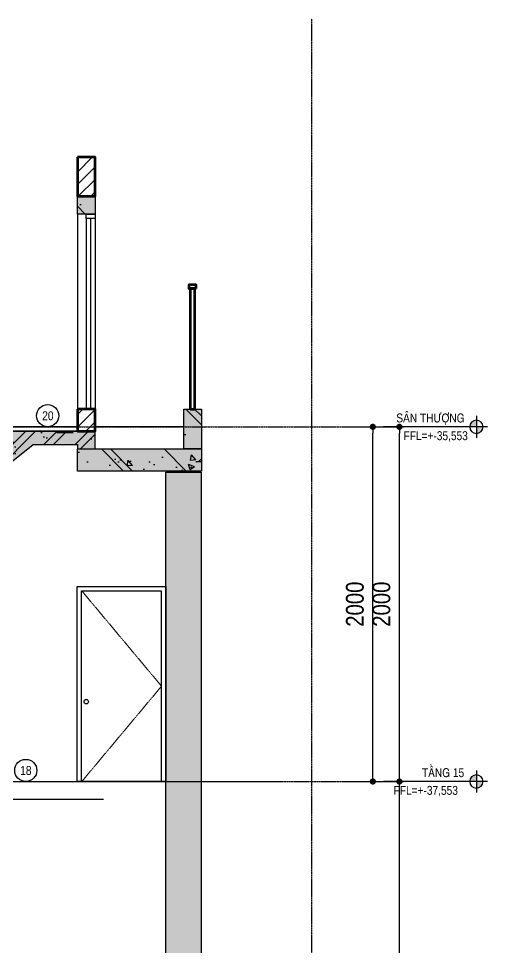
# Model space of a CAD drawing. Header units: millimetres. Extents: x 379264 to 1158416, y -283062 to 356890.
# Drawn here: x 711336 to 713982, y -38488 to -33251 of the extents above; entities that cross this region are included whole.
import ezdxf
from ezdxf.enums import TextEntityAlignment as Align

# ---------------------------------------------------------------- set-up
doc = ezdxf.new("R2010")
doc.units = ezdxf.units.MM
doc.linetypes.add('BLOCK A - CHI TIET THANG 2$0$Grid A-F$0$Center101', pattern=[13, 10, -1, 1, -1])
doc.linetypes.add('BLOCK A - CHI TIET THANG 2$0$Hidden21', pattern=[3, 2, -1])
for name, color, linetype in [('05PM. FRAME', 4, 'Continuous'), ('13PM. HATCH', 8, 'Continuous'), ('BLOCK A - CHI TIET THANG 2$0$Concrete Hatch', 218, 'Continuous'), ('BLOCK A - CHI TIET THANG 2$0$Concrete Line', 6, 'Continuous'), ('BLOCK A - CHI TIET THANG 2$0$Concrete Solid', 216, 'Continuous'), ('BLOCK A - CHI TIET THANG 2$0$Cua di MB', 20, 'Continuous'), ('BLOCK A - CHI TIET THANG 2$0$Dim 100', 1, 'Continuous'), ('BLOCK A - CHI TIET THANG 2$0$Dim 50', 1, 'Continuous'), ('BLOCK A - CHI TIET THANG 2$0$DnW', 20, 'Continuous'), ('BLOCK A - CHI TIET THANG 2$0$Grid Line', 251, 'BLOCK A - CHI TIET THANG 2$0$Grid A-F$0$Center101'), ('BLOCK A - CHI TIET THANG 2$0$Lat san', 5, 'Continuous'), ('BLOCK A - CHI TIET THANG 2$0$Net cat Tuong', 4, 'Continuous'), ('BLOCK A - CHI TIET THANG 2$0$Number Step', 94, 'Continuous'), ('BLOCK A - CHI TIET THANG 2$0$Podium Level', 94, 'Continuous'), ('BLOCK A - CHI TIET THANG 2$0$Wall Hatch', 134, 'Continuous')]:
    doc.layers.add(name, color=color, linetype=linetype)
doc.layers.add('BLOCK A - CHI TIET THANG 2$0$Basement CH', color=252, linetype='BLOCK A - CHI TIET THANG 2$0$Hidden21', lineweight=9)
doc.layers.add('BLOCK A - CHI TIET THANG 2$0$Wall Line', color=4, linetype='Continuous', lineweight=70)
doc.styles.add('BLOCK A - CHI TIET THANG 2$0$VNI-HelveC', font='VHELVCN_0.TTF')
doc.styles.add('BLOCK A - CHI TIET THANG 2$0$VNI-HelveCB', font='VHELVCB_0.TTF')
doc.dimstyles.new('BLOCK A - CHI TIET THANG 2$0$Dim 50 (A1-A2)', dxfattribs={"dimscale": 50, "dimtxt": 2, "dimasz": 0.7, "dimexe": 0, "dimexo": 1, "dimgap": 1, "dimtad": 1, "dimdec": 0, "dimzin": 12, "dimdsep": 46, "dimtxsty": 'BLOCK A - CHI TIET THANG 2$0$VNI-HelveC', "dimblk": 'BLOCK A - CHI TIET THANG 2$0$_Dot', "dimcen": 1, "dimclrd": 256, "dimclre": 256, "dimclrt": 3, "dimadec": 0, "dimazin": 0, "dimtfac": 1, "dimtdec": 0, "dimtix": 1, "dimtmove": 2, "dimatfit": 3, "dimldrblk": 'BLOCK A - CHI TIET THANG 2$0$HTT Arrow 30', "dimfxl": 1, "dimtfill": 1, "dimtolj": 1, "dimtzin": 0, "dimarcsym": 0})

# ---------------------------------------------------------------- blocks, each defined once
blk = doc.blocks.new('BLOCK A - CHI TIET THANG 2$0$_Dot')
at = {"color": 0, "linetype": 'ByBlock', "lineweight": -2}
blk.add_line((-0.5, 0), (-1, 0), dxfattribs=at)
at = {"color": 0, "linetype": 'ByBlock', "const_width": 0.5}
blk.add_lwpolyline([(-0.25, 0, 1), (0.25, 0, 1)], format="xyb", close=True, dxfattribs=at)
blk = doc.blocks.new('*D1730')
at = {"layer": 'BLOCK A - CHI TIET THANG 2$0$Dim 50', "lineweight": -2, "transparency": 16777216}
for p, q in [((713170.1539010821, -35552.90308819526), (713485.4063244223, -35552.90308819526)), ((713485.4063244223, -37517.90308819522), (713485.4063244223, -35587.90308819526)), ((713170.1539010821, -37552.90308819522), (713485.4063244223, -37552.90308819522))]:
    blk.add_line(p, q, dxfattribs=at)
at = {"layer": 'Defpoints', "color": 0, "transparency": 16777216}
for p in [(713120.1539010821, -35552.90308819526), (713485.4063244223, -35552.90308819526), (713120.1539010821, -37552.90308819522)]:
    blk.add_point(p, dxfattribs=at)
at = {"layer": 'BLOCK A - CHI TIET THANG 2$0$Dim 50', "lineweight": -2, "transparency": 16777216, "xscale": 35, "yscale": 35, "zscale": 35}
for p, rotation in [((713485.4063244223, -35552.90308819526), 90), ((713485.4063244223, -37552.90308819522), 270)]:
    blk.add_blockref('BLOCK A - CHI TIET THANG 2$0$_Dot', p, dxfattribs=dict(at, rotation=rotation))
at = {"layer": 'BLOCK A - CHI TIET THANG 2$0$Dim 50', "color": 3, "transparency": 16777216, "insert": (713384.3396577556, -36552.90308819544), "char_height": 100, "attachment_point": 5, "rotation": 90, "style": 'BLOCK A - CHI TIET THANG 2$0$VNI-HelveC', "bg_fill": 3, "box_fill_scale": 1.1, "bg_fill_color": 256, "bg_fill_true_color": 13158600, "bg_fill_transparency": 0}
blk.add_mtext('\\A1;2000', dxfattribs=at)
blk = doc.blocks.new('BLOCK A - CHI TIET THANG 2$0$HTT Arrow 30')
blk.add_hatch(color=256).paths.add_polyline_path([(-2.5, 0.3750000000000002), (-2.5, -0.3749999999999998), (0, 0)])
at = {"color": 0, "linetype": 'ByBlock', "lineweight": -2}
for p, q in [((0, 0), (-2.5, 0.3750000000000002)), ((-2.5, -0.3749999999999998), (-2.5, 0.3750000000000002)), ((0, 0), (-2.5, -0.3749999999999998))]:
    blk.add_line(p, q, dxfattribs=at)
blk = doc.blocks.new('*D1729')
at = {"layer": 'BLOCK A - CHI TIET THANG 2$0$Dim 100', "lineweight": -2, "transparency": 16777216}
for p, q in [((713170.1539010821, -35552.90308819525), (713335.4063244225, -35552.90308819525)), ((713335.4063244225, -37517.90308819484), (713335.4063244225, -35587.90308819525)), ((713168.3843698829, -37552.90308819484), (713335.4063244225, -37552.90308819484))]:
    blk.add_line(p, q, dxfattribs=at)
at = {"layer": 'Defpoints', "color": 0, "transparency": 16777216}
for p in [(713120.1539010821, -35552.90308819525), (713335.4063244225, -35552.90308819525), (713118.3843698829, -37552.90308819484)]:
    blk.add_point(p, dxfattribs=at)
at = {"layer": 'BLOCK A - CHI TIET THANG 2$0$Dim 100', "lineweight": -2, "transparency": 16777216, "xscale": 35, "yscale": 35, "zscale": 35}
for p, rotation in [((713335.4063244225, -35552.90308819525), 90), ((713335.4063244225, -37552.90308819484), 270)]:
    blk.add_blockref('BLOCK A - CHI TIET THANG 2$0$_Dot', p, dxfattribs=dict(at, rotation=rotation))
at = {"layer": 'BLOCK A - CHI TIET THANG 2$0$Dim 100', "color": 3, "transparency": 16777216, "insert": (713234.3396577557, -36552.90308819524), "char_height": 100, "attachment_point": 5, "rotation": 90, "style": 'BLOCK A - CHI TIET THANG 2$0$VNI-HelveC', "bg_fill": 3, "box_fill_scale": 1.1, "bg_fill_color": 256, "bg_fill_true_color": 13158600, "bg_fill_transparency": 0}
blk.add_mtext('\\A1;2000', dxfattribs=at)
blk = doc.blocks.new('*D1724')
at = {"layer": 'BLOCK A - CHI TIET THANG 2$0$Dim 50', "lineweight": -2, "transparency": 16777216}
for p, q in [((713385.4063244222, -35552.90308819526), (713485.4063244225, -35552.90308819526)), ((713485.4063244225, -61267.90308819516), (713485.4063244225, -35587.90308819526)), ((713385.4063244222, -61302.90308819516), (713485.4063244225, -61302.90308819516))]:
    blk.add_line(p, q, dxfattribs=at)
at = {"layer": 'Defpoints', "color": 0, "transparency": 16777216}
for p in [(713335.4063244222, -35552.90308819526), (713485.4063244225, -35552.90308819526), (713335.4063244222, -61302.90308819516)]:
    blk.add_point(p, dxfattribs=at)
at = {"layer": 'BLOCK A - CHI TIET THANG 2$0$Dim 50', "lineweight": -2, "transparency": 16777216, "xscale": 35, "yscale": 35, "zscale": 35}
for p, rotation in [((713485.4063244225, -35552.90308819526), 90), ((713485.4063244225, -61302.90308819516), 270)]:
    blk.add_blockref('BLOCK A - CHI TIET THANG 2$0$_Dot', p, dxfattribs=dict(at, rotation=rotation))
at = {"layer": 'BLOCK A - CHI TIET THANG 2$0$Dim 50', "color": 3, "transparency": 16777216, "insert": (713384.3396577557, -48427.90308819541), "char_height": 100, "attachment_point": 5, "rotation": 90, "style": 'BLOCK A - CHI TIET THANG 2$0$VNI-HelveC', "bg_fill": 3, "box_fill_scale": 1.1, "bg_fill_color": 256, "bg_fill_true_color": 13158600, "bg_fill_transparency": 0}
blk.add_mtext('\\A1;25750', dxfattribs=at)
blk = doc.blocks.new('BLOCK A - CHI TIET THANG 2$0$Level')
at = {"linetype": 'ByBlock'}
h = blk.add_hatch(color=0, dxfattribs=at)
h.paths.add_polyline_path([(0, 1.5), (0, 0), (1.5, 0, 0.4142135623730951)])
h.paths.add_polyline_path([(0, 0), (-1.5, 0, 0.4142135623730951), (0, -1.5)])
at = {"color": 0, "linetype": 'ByBlock'}
for p, q in [((0, 2.5), (0, -2.5)), ((-2.5, 0), (21, 0))]:
    blk.add_line(p, q, dxfattribs=at)
blk.add_circle((0, 0), 1.5, dxfattribs=at)
at = {"color": 0, "linetype": 'ByBlock', "lineweight": -2, "style": 'BLOCK A - CHI TIET THANG 2$0$VNI-HelveC'}
for tag, p in [('FLOOR', (2.5, 1)), ('LEVEL', (2.5, -3))]:
    blk.add_attdef(tag, p, '', height=2, dxfattribs=at)
blk = doc.blocks.new('BLOCK A - CHI TIET THANG 2$0$Number Step')
at = {"color": 0, "linetype": 'ByBlock'}
blk.add_circle((0, 0), 2.5, dxfattribs=at)
at = {"color": 0, "linetype": 'ByBlock', "lineweight": -2, "style": 'BLOCK A - CHI TIET THANG 2$0$VNI-HelveCB'}
blk.add_attdef('TEXT', text='', height=2, dxfattribs=at).set_placement((0, 0), align=Align.MIDDLE)
blk = doc.blocks.new('*U1675')
at = {"layer": 'BLOCK A - CHI TIET THANG 2$0$Concrete Hatch'}
h = blk.add_hatch(dxfattribs=at)
h.set_pattern_fill('CONCRETE', color=256, scale=100, style=0, pattern_type=2)
h.set_pattern_definition([(45, (50, -149.9999999999999), (-353.5533905932737, 353.5533905932738), []), (45, (50, -49.99999999999986), (-707.1067811865474, 707.1067811865476), []), (49.99999999999999, (50, -149.9999999999999), (717.2601826007534, -62.75213498259511), [75, -825]), (355, (50, -149.9999999999999), (-138.751333613, 752.1921337000118), [60, -660]), (100.4514, (109.77168, -155.2293399999999), (578.5093817140216, 689.4395420609536), [63.74019000000001, -701.142112]), (46.18420000000001, (50, 50.00000000000014), (1067.241048625644, -165.5190143290181), [112.5, -1237.5]), (96.6356, (138.936745, 36.20669300000014), (934.6627055487033, 974.1178709004417), [95.610288, -1051.713]), (351.1842, (50, 50.00000000000014), (934.6619451336272, 974.1186009253246), [90, -990]), (21, (150, 1.4210854715202e-13), (596.9070521184617, -402.6188906653388), [75, -825]), (326.0000000000001, (150, 1.4210854715202e-13), (243.3153319215817, 725.150045046853), [60, -660]), (71.4514, (199.742233, -33.55160599999986), (840.22262858149, 322.5304967099524), [63.74019000000001, -701.142112]), (37.50000000000001, (50, -149.9999999999999), (12.15985531729067, 332.8938538313115), [0, -652, 0, -670, 0, -662.5]), (7.499999999999999, (50, -149.9999999999999), (263.0695374421486, 394.4117118823602), [0, -382, 0, -637, 0, -252.5]), (327.5, (-173, -149.9999999999999), (533.8224361724091, -22.5548717343798), [0, -250, 0, -780, 0, -1035]), (317.5, (-273, -149.9999999999999), (583.1861693423863, 100.1049823323176), [0, -325, 0, -518, 0, -735]), (0, (400, 200.0000000000001), (0, 1750), [175, -1575]), (0, (925, 550.0000000000001), (0, 1750), [175, -1575]), (0, (575, 1250), (0, 1750), [175, -700, 175, -700]), (90, (400, 200.0000000000001), (-1750, 1.071565949253934e-13), [175, -1575]), (90, (575, 1250), (-1750, 1.071565949253934e-13), [175, -1575]), (90, (1100, 550.0000000000001), (-1750, 1.071565949253934e-13), [175, -1575]), (90, (1450, 1075), (-1750, 1.071565949253934e-13), [175, -1575]), (135, (575, 200.0000000000001), (-1750.03271489421, 1.77635683940025e-13), [247.52, -2227.4]), (135, (750, 1250), (-1750.03271489421, 1.77635683940025e-13), [247.52, -2227.4]), (45, (925, 550.0000000000001), (1.77635683940025e-13, 1750.03271489421), [247.52, -494.97, 247.52, -1484.91]), (0, (-300, -149.9999999999999), (175, 175), [-350, 0])])
h.paths.add_polyline_path([(-50, 50), (-50, -149.9999999999999), (150, -150), (150, 50)])
at = {"layer": 'BLOCK A - CHI TIET THANG 2$0$Concrete Solid'}
blk.add_hatch(color=256, dxfattribs=at).paths.add_polyline_path([(-50, 50), (-50, -149.9999999999999), (150, -150), (150, 50)])
at = {"layer": 'BLOCK A - CHI TIET THANG 2$0$Concrete Line'}
blk.add_lwpolyline([(-50, 50), (-50, -149.9999999999999), (150, -150), (150, 50)], close=True, dxfattribs=at)
blk = doc.blocks.new('BLOCK A - CHI TIET THANG 2$0$mc cua di')
for p, q in [((71.54154931640733, 736.6437219124045), (71.54154931640733, -1413.356278087595)), ((121.5415493164091, 736.6437219124045), (121.5415493164073, -1413.356278087595)), ((171.5415493163928, 736.6437219124045), (171.5415493164073, -1413.356278087595)), ((271.5415493164073, 786.6437219124045), (271.5415493164073, -1413.356278087595))]:
    blk.add_line(p, q)
blk.add_lwpolyline([(171.5415493164073, 786.6437219124045), (71.54154931640733, 786.6437219124045), (71.54154931640733, 736.6437219124045), (171.5415493164073, 736.6437219124045)], close=True)
blk.add_blockref('*U1675', (121.5415493164073, 936.6437219124045))
blk = doc.blocks.new('*U1692')
at = {"layer": 'BLOCK A - CHI TIET THANG 2$0$Wall Hatch'}
h = blk.add_hatch(dxfattribs=at)
h.set_pattern_fill('LINE10', color=256, scale=100, angle=45, style=0, pattern_type=2)
h.set_pattern_definition([(45, (6150, -1490.000000000001), (-70.71067811865474, 70.71067811865476), [])])
h.paths.add_polyline_path([(2.42654139946257e-13, -440), (0, 0), (-200, -1.725144974295881e-14), (-199.9999999999997, -440)])
at = {"layer": 'BLOCK A - CHI TIET THANG 2$0$Wall Line'}
blk.add_lwpolyline([(2.42654139946257e-13, -440), (0, 0), (-200, -1.725144974295881e-14), (-199.9999999999997, -440)], close=True, dxfattribs=at)
blk = doc.blocks.new('*U1682')
at = {"layer": 'BLOCK A - CHI TIET THANG 2$0$Concrete Hatch'}
h = blk.add_hatch(dxfattribs=at)
h.set_pattern_fill('CONCRETE', color=256, scale=100, style=0, pattern_type=2)
h.set_pattern_definition([(45, (1050, -99.99999999999986), (-353.5533905932737, 353.5533905932738), []), (45, (1050, 1.4210854715202e-13), (-707.1067811865474, 707.1067811865476), []), (49.99999999999999, (1050, -99.99999999999986), (717.2601826007534, -62.75213498259511), [75, -825]), (355, (1050, -99.99999999999986), (-138.751333613, 752.1921337000118), [60, -660]), (100.4514, (1109.77168, -105.2293399999999), (578.5093817140216, 689.4395420609536), [63.74019000000001, -701.142112]), (46.18420000000001, (1050, 100.0000000000001), (1067.241048625644, -165.5190143290181), [112.5, -1237.5]), (96.6356, (1138.936745, 86.20669300000014), (934.6627055487033, 974.1178709004417), [95.610288, -1051.713]), (351.1842, (1050, 100.0000000000001), (934.6619451336272, 974.1186009253246), [90, -990]), (21, (1150, 50.00000000000014), (596.9070521184617, -402.6188906653388), [75, -825]), (326.0000000000001, (1150, 50.00000000000014), (243.3153319215817, 725.150045046853), [60, -660]), (71.4514, (1199.742233, 16.44839400000014), (840.22262858149, 322.5304967099524), [63.74019000000001, -701.142112]), (37.50000000000001, (1050, -99.99999999999986), (12.15985531729067, 332.8938538313115), [0, -652, 0, -670, 0, -662.5]), (7.499999999999999, (1050, -99.99999999999986), (263.0695374421486, 394.4117118823602), [0, -382, 0, -637, 0, -252.5]), (327.5, (827, -99.99999999999986), (533.8224361724091, -22.5548717343798), [0, -250, 0, -780, 0, -1035]), (317.5, (727, -99.99999999999986), (583.1861693423863, 100.1049823323176), [0, -325, 0, -518, 0, -735]), (0, (1400, 250.0000000000001), (0, 1750), [175, -1575]), (0, (1925, 600.0000000000001), (0, 1750), [175, -1575]), (0, (1575, 1300), (0, 1750), [175, -700, 175, -700]), (90, (1400, 250.0000000000001), (-1750, 1.071565949253934e-13), [175, -1575]), (90, (1575, 1300), (-1750, 1.071565949253934e-13), [175, -1575]), (90, (2100, 600.0000000000001), (-1750, 1.071565949253934e-13), [175, -1575]), (90, (2450, 1125), (-1750, 1.071565949253934e-13), [175, -1575]), (135, (1575, 250.0000000000001), (-1750.03271489421, 1.77635683940025e-13), [247.52, -2227.4]), (135, (1750, 1300), (-1750.03271489421, 1.77635683940025e-13), [247.52, -2227.4]), (45, (1925, 600.0000000000001), (1.77635683940025e-13, 1750.03271489421), [247.52, -494.97, 247.52, -1484.91]), (0, (700, -99.99999999999986), (175, 175), [-350, 0])])
h.paths.add_polyline_path([(-150, 100), (-150, -149.9999999999999), (1250, -150), (1250, 100)])
at = {"layer": 'BLOCK A - CHI TIET THANG 2$0$Concrete Solid'}
blk.add_hatch(color=256, dxfattribs=at).paths.add_polyline_path([(-150, 100), (-150, -149.9999999999999), (1250, -150), (1250, 100)])
at = {"layer": 'BLOCK A - CHI TIET THANG 2$0$Concrete Line'}
blk.add_lwpolyline([(-150, 100), (-150, -149.9999999999999), (1250, -150), (1250, 100)], close=True, dxfattribs=at)
blk = doc.blocks.new('*U1681')
at = {"layer": 'BLOCK A - CHI TIET THANG 2$0$Wall Hatch'}
h = blk.add_hatch(dxfattribs=at)
h.set_pattern_fill('LINE10', color=256, scale=100, angle=45, style=0, pattern_type=2)
h.set_pattern_definition([(45, (6150, -1300.000000000001), (-70.71067811865474, 70.71067811865476), [])])
h.paths.add_polyline_path([(1.431781569398429e-13, -250), (0, 0), (-200, -1.725144974295881e-14), (-199.9999999999998, -250)])
at = {"layer": 'BLOCK A - CHI TIET THANG 2$0$Wall Line'}
blk.add_lwpolyline([(1.431781569398429e-13, -250), (0, 0), (-200, -1.725144974295881e-14), (-199.9999999999998, -250)], close=True, dxfattribs=at)
blk = doc.blocks.new('*U1694')
at = {"layer": 'BLOCK A - CHI TIET THANG 2$0$Concrete Hatch'}
h = blk.add_hatch(dxfattribs=at)
h.set_pattern_fill('CONCRETE', color=256, scale=100, style=0, pattern_type=2)
h.set_pattern_definition([(45, (-150, 99.99999999991286), (-353.5533905932737, 353.5533905932738), []), (45, (-150, 199.9999999999129), (-707.1067811865474, 707.1067811865476), []), (49.99999999999999, (-150, 99.99999999991286), (717.2601826007534, -62.75213498259511), [75, -825]), (355, (-150, 99.99999999991286), (-138.751333613, 752.1921337000118), [60, -660]), (100.4514, (-90.22832, 94.77065999991288), (578.5093817140216, 689.4395420609536), [63.74019000000001, -701.142112]), (46.18420000000001, (-150, 299.9999999999129), (1067.241048625644, -165.5190143290181), [112.5, -1237.5]), (96.6356, (-61.063255, 286.2066929999129), (934.6627055487033, 974.1178709004417), [95.610288, -1051.713]), (351.1842, (-150, 299.9999999999129), (934.6619451336272, 974.1186009253246), [90, -990]), (21, (-50, 249.9999999999129), (596.9070521184617, -402.6188906653388), [75, -825]), (326.0000000000001, (-50, 249.9999999999129), (243.3153319215817, 725.150045046853), [60, -660]), (71.4514, (-0.2577670000000012, 216.4483939999129), (840.22262858149, 322.5304967099524), [63.74019000000001, -701.142112]), (37.50000000000001, (-150, 99.99999999991286), (12.15985531729067, 332.8938538313115), [0, -652, 0, -670, 0, -662.5]), (7.499999999999999, (-150, 99.99999999991286), (263.0695374421486, 394.4117118823602), [0, -382, 0, -637, 0, -252.5]), (327.5, (-373, 99.99999999991286), (533.8224361724091, -22.5548717343798), [0, -250, 0, -780, 0, -1035]), (317.5, (-473, 99.99999999991286), (583.1861693423863, 100.1049823323176), [0, -325, 0, -518, 0, -735]), (0, (200, 449.9999999999129), (0, 1750), [175, -1575]), (0, (725, 799.9999999999129), (0, 1750), [175, -1575]), (0, (375, 1499.999999999913), (0, 1750), [175, -700, 175, -700]), (90, (200, 449.9999999999129), (-1750, 1.071565949253934e-13), [175, -1575]), (90, (375, 1499.999999999913), (-1750, 1.071565949253934e-13), [175, -1575]), (90, (900, 799.9999999999129), (-1750, 1.071565949253934e-13), [175, -1575]), (90, (1250, 1324.999999999913), (-1750, 1.071565949253934e-13), [175, -1575]), (135, (375, 449.9999999999129), (-1750.03271489421, 1.77635683940025e-13), [247.52, -2227.4]), (135, (550, 1499.999999999913), (-1750.03271489421, 1.77635683940025e-13), [247.52, -2227.4]), (45, (725, 799.9999999999129), (1.77635683940025e-13, 1750.03271489421), [247.52, -494.97, 247.52, -1484.91]), (0, (-500, 99.99999999991286), (175, 175), [-350, 0])])
h.paths.add_polyline_path([(-150, 300), (-150, -150.0000000000871), (50, -150.0000000000873), (50, 300)])
at = {"layer": 'BLOCK A - CHI TIET THANG 2$0$Concrete Solid'}
blk.add_hatch(color=256, dxfattribs=at).paths.add_polyline_path([(-150, 300), (-150, -150.0000000000871), (50, -150.0000000000873), (50, 300)])
at = {"layer": 'BLOCK A - CHI TIET THANG 2$0$Concrete Line'}
blk.add_lwpolyline([(-150, 300), (-150, -150.0000000000871), (50, -150.0000000000873), (50, 300)], close=True, dxfattribs=at)
blk = doc.blocks.new('*U1691')
at = {"layer": 'BLOCK A - CHI TIET THANG 2$0$Concrete Hatch'}
h = blk.add_hatch(dxfattribs=at)
h.set_pattern_fill('CONCRETE', color=256, scale=100, style=0, pattern_type=2)
h.set_pattern_definition([(45, (-350, 49749.99999999999), (-353.5533905932737, 353.5533905932738), []), (45, (-350, 49849.99999999999), (-707.1067811865474, 707.1067811865476), []), (49.99999999999999, (-350, 49749.99999999999), (717.2601826007534, -62.75213498259511), [75, -825]), (355, (-350, 49749.99999999999), (-138.751333613, 752.1921337000118), [60, -660]), (100.4514, (-290.22832, 49744.77065999999), (578.5093817140216, 689.4395420609536), [63.74019000000001, -701.142112]), (46.18420000000001, (-350, 49949.99999999999), (1067.241048625644, -165.5190143290181), [112.5, -1237.5]), (96.6356, (-261.063255, 49936.20669299999), (934.6627055487033, 974.1178709004417), [95.610288, -1051.713]), (351.1842, (-350, 49949.99999999999), (934.6619451336272, 974.1186009253246), [90, -990]), (21, (-250, 49899.99999999999), (596.9070521184617, -402.6188906653388), [75, -825]), (326.0000000000001, (-250, 49899.99999999999), (243.3153319215817, 725.150045046853), [60, -660]), (71.4514, (-200.257767, 49866.44839399999), (840.22262858149, 322.5304967099524), [63.74019000000001, -701.142112]), (37.50000000000001, (-350, 49749.99999999999), (12.15985531729067, 332.8938538313115), [0, -652, 0, -670, 0, -662.5]), (7.499999999999999, (-350, 49749.99999999999), (263.0695374421486, 394.4117118823602), [0, -382, 0, -637, 0, -252.5]), (327.5, (-573, 49749.99999999999), (533.8224361724091, -22.5548717343798), [0, -250, 0, -780, 0, -1035]), (317.5, (-673, 49749.99999999999), (583.1861693423863, 100.1049823323176), [0, -325, 0, -518, 0, -735]), (0, (0, 50099.99999999999), (0, 1750), [175, -1575]), (0, (525, 50449.99999999999), (0, 1750), [175, -1575]), (0, (175, 51149.99999999999), (0, 1750), [175, -700, 175, -700]), (90, (0, 50099.99999999999), (-1750, 1.071565949253934e-13), [175, -1575]), (90, (175, 51149.99999999999), (-1750, 1.071565949253934e-13), [175, -1575]), (90, (700, 50449.99999999999), (-1750, 1.071565949253934e-13), [175, -1575]), (90, (1050, 50974.99999999999), (-1750, 1.071565949253934e-13), [175, -1575]), (135, (175, 50099.99999999999), (-1750.03271489421, 1.77635683940025e-13), [247.52, -2227.4]), (135, (350, 51149.99999999999), (-1750.03271489421, 1.77635683940025e-13), [247.52, -2227.4]), (45, (525, 50449.99999999999), (1.77635683940025e-13, 1750.03271489421), [247.52, -494.97, 247.52, -1484.91]), (0, (-700, 49749.99999999999), (175, 175), [-350, 0])])
h.paths.add_polyline_path([(-350, 50099.99999999999), (-350, -299.9999999999998), (50, -299.9999999999999), (50, 50099.99999999999)])
at = {"layer": 'BLOCK A - CHI TIET THANG 2$0$Concrete Solid'}
blk.add_hatch(color=256, dxfattribs=at).paths.add_polyline_path([(-350, 50099.99999999999), (-350, -299.9999999999998), (50, -299.9999999999999), (50, 50099.99999999999)])
at = {"layer": 'BLOCK A - CHI TIET THANG 2$0$Concrete Line'}
blk.add_lwpolyline([(-350, 50099.99999999999), (-350, -299.9999999999998), (50, -299.9999999999999), (50, 50099.99999999999)], close=True, dxfattribs=at)
blk = doc.blocks.new('BLOCK A - CHI TIET THANG 2$0$MC THANG 3-20')
at = {"layer": '13PM. HATCH'}
h = blk.add_hatch(dxfattribs=at)
h.set_pattern_fill('AR-SAND', color=256, scale=1.5, angle=45, style=0)
h.set_pattern_definition([(82.50000000000001, (-515066.6142942072, -8946.594329655767), (-53.60720230695741, 50.21302336845435), [0, -57.91199999999995, 0, -64.76999999999988, 0, -61.91249999999994]), (52.49999999999999, (-515066.6142942072, -8946.594329655767), (-28.3516391592735, 123.7099277017101), [0, -31.242, 0, -52.197, 0, -20.0025]), (12.5, (-515099.751439294, -8979.731474742512), (83.74497387488071, 84.04984678448585), [0, -19.05, 0, -68.58, 0, -89.535]), (2.499999999999997, (-515099.751439294, -8979.731474742512), (57.34216637420995, 104.6326172343616), [0, -9.524999999999999, 0, -44.958, 0, -51.435])])
h.paths.add_polyline_path([(0, 1450.000000000087), (850.8944213148206, 1450.000000000102), (3100.894421315053, -200.0000000006839), (4600.00003571366, -200.0000000004511), (4600.00003571366, -50.00000000045111), (3149.999992738478, -50.00000000068394), (3149.999992738478, 133.3333333328919), (2899.999992738478, 133.3333333329501), (2899.999992738478, 316.6666666662932), (2649.999992738478, 316.6666666663514), (2649.999992738478, 499.9999999996944), (2399.999992738478, 499.9999999997526), (2399.999992738478, 683.3333333330957), (2149.999992738478, 683.3333333331539), (2149.999992738478, 866.6666666664969), (1899.999992738478, 866.6666666665551), (1899.999992738478, 1049.999999999898), (1649.999992738478, 1049.999999999956), (1649.999992738478, 1233.333333333299), (1399.999992738478, 1233.333333333358), (1399.999992738478, 1416.666666666701), (1149.999992738478, 1416.666666666759), (1149.999992738478, 1600.000000000102), (0, 1600.000000000087)])
at = {"layer": '05PM. FRAME', "ltscale": 0.25}
blk.add_lwpolyline([(0, 1450.000000000087), (850.8944213148206, 1450.000000000102), (3100.894421315053, -200.0000000006839), (4600.00003571366, -200.0000000004511), (4600.00003571366, -50.00000000045111), (3149.999992738478, -50.00000000068394), (3149.999992738478, 133.3333333328919), (2899.999992738478, 133.3333333329501), (2899.999992738478, 316.6666666662932), (2649.999992738478, 316.6666666663514), (2649.999992738478, 499.9999999996944), (2399.999992738478, 499.9999999997526), (2399.999992738478, 683.3333333330957), (2149.999992738478, 683.3333333331539), (2149.999992738478, 866.6666666664969), (1899.999992738478, 866.6666666665551), (1899.999992738478, 1049.999999999898), (1649.999992738478, 1049.999999999956), (1649.999992738478, 1233.333333333299), (1399.999992738478, 1233.333333333358), (1399.999992738478, 1416.666666666701), (1149.999992738478, 1416.666666666759), (1149.999992738478, 1600.000000000102), (0, 1600.000000000087)], close=True, dxfattribs=at)
at = {"layer": '13PM. HATCH'}
for points in [[(1199.999992738478, 1650.000000000102), (1199.999992738478, 1833.333333333634), (1449.999992738478, 1833.333333333692), (1449.999992738478, 2016.666666667035), (1699.999992738478, 2016.666666667094), (1699.999992738478, 2200.000000000437), (1949.999992738478, 2200.000000000495), (1949.999992738478, 2383.333333333852), (2199.999992738478, 2383.333333333911), (2199.999992738478, 2566.666666667254), (2449.999992738478, 2566.666666667312), (2449.999992738478, 2750.000000000655), (2699.999992738478, 2750.000000000713), (2699.999992738478, 2933.333333334056), (2949.999992738478, 2933.333333334114), (2949.999992738478, 3116.666666667443), (3199.999992738478, 3116.666666667501), (3199.997836234979, 3300.281933008198), (6499.888918894343, 3300.281933008198)], [(1321.832836889429, 1466.666666666672), (3549.105564162135, 3100.00000000064), (4599.247351519763, 3100.000000001251)], [(6499.888918894343, -6.548361852765083e-10), (3199.999992738478, -6.548361852765083e-10), (3199.999992738478, 183.3333333328919), (2949.999992738478, 183.3333333329501), (2949.999992738478, 366.6666666662932), (2699.999992738478, 366.6666666663514), (2699.999992738478, 549.9999999996944), (2449.999992738478, 549.9999999997526), (2449.999992738478, 733.3333333330957), (2199.999992738478, 733.3333333331539), (2199.999992738478, 916.6666666664969), (1949.999992738478, 916.6666666665551), (1949.999992738478, 1099.999999999898), (1699.999992738478, 1099.999999999956), (1699.999992738478, 1283.333333333299), (1449.999992738478, 1283.333333333358), (1449.999992738478, 1466.666666666701), (1199.999992738478, 1466.666666666759), (1199.999992738478, 1650.000000000102), (0, 1650.000000000102)]]:
    blk.add_lwpolyline(points, dxfattribs=at)
at = {"layer": 'BLOCK A - CHI TIET THANG 2$0$Number Step'}
ref = blk.add_blockref('BLOCK A - CHI TIET THANG 2$0$Number Step', (3721.314954342553, 3425.000000036089), dxfattribs=dict(at, xscale=50.00000000000009, yscale=50.00000000000009, zscale=50.00000000000009))
ref.add_attrib('TEXT', '18', dxfattribs={"layer": '0', "color": 0, "linetype": 'ByBlock', "lineweight": -2, "height": 100, "style": 'BLOCK A - CHI TIET THANG 2$0$VNI-HelveCB'}).set_placement((3721.581621009158, 3425.000000036074), align=Align.MIDDLE)
ref = blk.add_blockref('BLOCK A - CHI TIET THANG 2$0$Number Step', (2574.999992738478, 3241.666666702702), dxfattribs=dict(at, xscale=50.00000000000009, yscale=50.00000000000009, zscale=50.00000000000009))
ref.add_attrib('TEXT', '17', dxfattribs={"layer": '0', "color": 0, "linetype": 'ByBlock', "lineweight": -2, "height": 100, "style": 'BLOCK A - CHI TIET THANG 2$0$VNI-HelveCB'}).set_placement((2574.466659405269, 3241.666666702702), align=Align.MIDDLE)
at = {"layer": 'BLOCK A - CHI TIET THANG 2$0$Number Step', "xscale": 50.00000000000009, "yscale": 50.00000000000009, "zscale": 50.00000000000009}
blk.add_blockref('BLOCK A - CHI TIET THANG 2$0$Number Step', (2574.999992738478, 2875.000000035929), dxfattribs=at).add_auto_attribs({'TEXT': '15'})
at = {"layer": 'BLOCK A - CHI TIET THANG 2$0$Number Step'}
ref = blk.add_blockref('BLOCK A - CHI TIET THANG 2$0$Number Step', (2074.999992738478, 2508.333333369126), dxfattribs=dict(at, xscale=50.00000000000009, yscale=50.00000000000009, zscale=50.00000000000009))
ref.add_attrib('TEXT', '13', dxfattribs={"layer": '0', "color": 0, "linetype": 'ByBlock', "lineweight": -2, "height": 100, "style": 'BLOCK A - CHI TIET THANG 2$0$VNI-HelveCB'}).set_placement((2074.199992738664, 2508.333333369097), align=Align.MIDDLE)
ref = blk.add_blockref('BLOCK A - CHI TIET THANG 2$0$Number Step', (1574.997025776887, 2141.666666667079), dxfattribs=dict(at, xscale=50.00000000000009, yscale=50.00000000000009, zscale=50.00000000000009))
ref.add_attrib('TEXT', '11', dxfattribs={"layer": '0', "color": 0, "linetype": 'ByBlock', "lineweight": -2, "height": 100, "style": 'BLOCK A - CHI TIET THANG 2$0$VNI-HelveCB'}).set_placement((1561.13035911019, 2141.666666667079), align=Align.MIDDLE)
ref = blk.add_blockref('BLOCK A - CHI TIET THANG 2$0$Number Step', (1074.985158401541, 1775.000000035361), dxfattribs=dict(at, xscale=-50.00000000000009, yscale=50.00000000000009, zscale=50.00000000000001))
ref.add_attrib('TEXT', '09', dxfattribs={"layer": '0', "color": 0, "linetype": 'ByBlock', "lineweight": -2, "height": 100, "style": 'BLOCK A - CHI TIET THANG 2$0$VNI-HelveCB'}).set_placement((1074.985158401541, 1775.000000035332), align=Align.MIDDLE)
ref = blk.add_blockref('BLOCK A - CHI TIET THANG 2$0$Number Step', (1574.985158401541, 1408.333333368573), dxfattribs=dict(at, xscale=-50.00000000000009, yscale=50.00000000000009, zscale=50.00000000000001))
ref.add_attrib('TEXT', '07', dxfattribs={"layer": '0', "color": 0, "linetype": 'ByBlock', "lineweight": -2, "height": 100, "style": 'BLOCK A - CHI TIET THANG 2$0$VNI-HelveCB'}).set_placement((1574.985158401541, 1408.333333368544), align=Align.MIDDLE)
ref = blk.add_blockref('BLOCK A - CHI TIET THANG 2$0$Number Step', (2074.999992738478, 1041.666666701771), dxfattribs=dict(at, xscale=-50.00000000000009, yscale=50.00000000000009, zscale=50.00000000000001))
ref.add_attrib('TEXT', '05', dxfattribs={"layer": '0', "color": 0, "linetype": 'ByBlock', "lineweight": -2, "height": 100, "style": 'BLOCK A - CHI TIET THANG 2$0$VNI-HelveCB'}).set_placement((2074.999992738478, 1041.666666701742), align=Align.MIDDLE)
ref = blk.add_blockref('BLOCK A - CHI TIET THANG 2$0$Number Step', (2574.999992738478, 675.0000000349537), dxfattribs=dict(at, xscale=-50.00000000000009, yscale=50.00000000000009, zscale=50.00000000000001))
ref.add_attrib('TEXT', '03', dxfattribs={"layer": '0', "color": 0, "linetype": 'ByBlock', "lineweight": -2, "height": 100, "style": 'BLOCK A - CHI TIET THANG 2$0$VNI-HelveCB'}).set_placement((2574.999992738478, 675.0000000349246), align=Align.MIDDLE)
ref = blk.add_blockref('BLOCK A - CHI TIET THANG 2$0$Number Step', (3075.002959700068, 308.333333332921), dxfattribs=dict(at, xscale=-50.00000000000009, yscale=50.00000000000009, zscale=50.00000000000001))
ref.add_attrib('TEXT', '01', dxfattribs={"layer": '0', "color": 0, "linetype": 'ByBlock', "lineweight": -2, "height": 100, "style": 'BLOCK A - CHI TIET THANG 2$0$VNI-HelveCB'}).set_placement((3075.002959700068, 308.333333332921), align=Align.MIDDLE)
blk.add_leader([(2949.999992738478, 3116.666666702673), (2834.28971864027, 3241.666666702702), (2699.999992738478, 3241.666666702702)], dimstyle='BLOCK A - CHI TIET THANG 2$0$Dim 50 (A1-A2)', override={"dimgap": 1, "dimtad": 0}, dxfattribs=at)

msp = doc.modelspace()

# ---------------------------------------------------------------- hatches: boundary and pattern name
at = {"layer": 'BLOCK A - CHI TIET THANG 2$0$Concrete Hatch'}
h = msp.add_hatch(dxfattribs=at)
h.set_pattern_fill('CONCRETE', color=256, scale=50, angle=89.99999999999997, style=0, pattern_type=2)
h.set_pattern_definition([(44.99999999999985, (700789.9086435947, -67786.08331994049), (-88.38834764831837, 88.38834764831851), []), (44.99999999999985, (700789.9086435947, -67731.08331994049), (-88.38834764831837, 88.38834764831851), []), (49.99999999999984, (700789.9086435947, -67786.08331994049), (358.6300913003767, -31.37606749129782), [37.49999999999986, -412.4999999999989]), (354.9999999999999, (700789.9086435947, -67786.08331994049), (-69.37566680649972, 376.096066850006), [29.99999999999988, -329.9999999999981]), (100.4513999999998, (700819.7944835947, -67788.69798994047), (289.2546908570111, 344.7197710304766), [31.87009499999998, -350.5710559999996]), (46.18419999999989, (700789.9086435947, -67686.08331994049), (533.6205243128222, -82.75950716450946), [56.24999999999997, -618.7499999999995]), (96.63559999999993, (700834.3770160947, -67692.97997344048), (467.3313527743521, 487.0589354502205), [47.80514399999974, -525.8564999999959]), (351.1841999999999, (700789.9086435947, -67686.08331994049), (467.330972566814, 487.0593004626619), [44.99999999999976, -494.9999999999981]), (20.99999999999997, (700839.9086435947, -67711.08331994049), (298.4535260592307, -201.3094453326696), [37.5, -412.5]), (325.9999999999999, (700839.9086435947, -67711.08331994049), (121.6576659607911, 362.5750225234265), [30, -329.9999999999999]), (71.45139999999986, (700864.7797600947, -67727.85912294048), (420.1113142907451, 161.2652483549759), [31.870095, -350.5710559999999]), (37.49999999999996, (700789.9086435947, -67786.08331994049), (6.079927658645459, 166.4469269156558), [0, -325.9999999999997, 0, -334.9999999999997, 0, -331.2499999999997]), (7.499999999999937, (700789.9086435947, -67786.08331994049), (131.5347687210744, 197.20585594118), [0, -190.9999999999993, 0, -318.4999999999986, 0, -126.2499999999996]), (327.4999999999998, (700678.4086435947, -67786.08331994049), (266.9112180862045, -11.27743586719008), [0, -124.9999999999997, 0, -389.9999999999989, 0, -517.4999999999977]), (317.4999999999999, (700628.4086435947, -67786.08331994049), (291.5930846711931, 50.05249116615865), [0, -162.4999999999994, 0, -258.9999999999988, 0, -367.4999999999988]), (2.197154778051754e-15, (700964.9086435947, -67611.08331994049), (6.564695459322883e-13, 875), [87.5, -787.5]), (2.197154778051754e-15, (701227.4086435947, -67436.08331994049), (6.564695459322883e-13, 875), [87.5, -787.5]), (2.197154778051754e-15, (701052.4086435947, -67086.08331994049), (6.564695459322883e-13, 875), [87.5, -350, 87.5, -350]), (90, (700964.9086435947, -67611.08331994049), (-875, 7.100478433949851e-13), [87.5, -787.5]), (90, (701052.4086435947, -67086.08331994049), (-875, 7.100478433949851e-13), [87.5, -787.5]), (90, (701314.9086435947, -67436.08331994049), (-875, 7.100478433949851e-13), [87.5, -787.5]), (90, (701489.9086435947, -67173.58331994049), (-875, 7.100478433949851e-13), [87.5, -787.5]), (134.9999999999999, (701052.4086435947, -67611.08331994049), (-875.016357447105, 7.452996600918706e-13), [123.76, -1113.7]), (134.9999999999999, (701139.9086435947, -67086.08331994049), (-875.016357447105, 7.452996600918706e-13), [123.76, -1113.7]), (44.99999999999985, (701227.4086435947, -67436.08331994049), (6.564818181218582e-13, 875.0163574471051), [123.76, -247.485, 123.76, -742.455]), (2.197154778051754e-15, (700614.9086435947, -67786.08331994049), (87.50000000000007, 87.49999999999993), [-175, 0])])
h.paths.add_polyline_path([(711266.2550863117, -35677.90308820187), (711141.2550863117, -35677.90308820187), (711141.2550863117, -35777.90308820151), (711016.2550863117, -35777.90308820151), (711016.2550863117, -35877.90308820113), (710891.2550863117, -35877.90308820113), (710891.2550863117, -35977.90308820076), (710766.2550863117, -35977.90308820076), (710766.2550863117, -36077.90308820039), (710641.2550863117, -36077.90308820039), (710641.2550863117, -36177.90308820002), (710516.2550863117, -36177.90308820002), (710516.2550863117, -36277.90308819964), (710391.2550863117, -36277.90308819964), (710391.2550863117, -36377.90308819928), (710266.2550863117, -36377.90308819928), (710266.2550863117, -36477.9030881989), (710141.2550863117, -36477.9030881989), (710141.2550863117, -36577.90308819854), (709516.2550899425, -36577.90308819854), (709516.2550899425, -36652.90308819854), (710167.5636657635, -36652.90308819854), (711417.5636657639, -35652.90308820191), (711667.8529053511, -35652.90308819857), (711667.8529053511, -35677.90308819524), (711767.8529053511, -35677.90308819524), (711767.8529053511, -35577.90308819519), (711266.2550863117, -35577.90308819519)])
at = {"layer": 'BLOCK A - CHI TIET THANG 2$0$Concrete Solid'}
msp.add_hatch(color=256, dxfattribs=at).paths.add_polyline_path([(711266.2550871538, -35677.90308820187), (711141.2550871538, -35677.90308820187), (711141.2550871538, -35777.90308820151), (711016.2550871538, -35777.90308820151), (711016.2550871538, -35877.90308820113), (710891.2550871538, -35877.90308820113), (710891.2550871538, -35977.90308820076), (710766.2550871538, -35977.90308820076), (710766.2550871538, -36077.90308820039), (710641.2550871538, -36077.90308820039), (710641.2550871538, -36177.90308820002), (710516.2550871538, -36177.90308820002), (710516.2550871538, -36277.90308819964), (710391.2550871538, -36277.90308819964), (710391.2550871538, -36377.90308819928), (710266.2550871538, -36377.90308819928), (710266.2550871538, -36477.9030881989), (710141.2550871538, -36477.9030881989), (710141.2550871538, -36577.90308819854), (709516.2550907845, -36577.90308819854), (709516.2550907845, -36652.90308819854), (710167.5636666055, -36652.90308819854), (711261.3136666054, -35777.90308820187), (711417.5636657639, -35652.90308820191), (711667.8529053511, -35652.90308819857), (711667.8529053511, -35677.90308819524), (711767.8529053511, -35677.90308819524), (711767.8529053511, -35577.90308819519), (711266.2550871538, -35577.90308819519)])

# ---------------------------------------------------------------- linework, layer by layer
at = {"layer": 'BLOCK A - CHI TIET THANG 2$0$Basement CH'}
msp.add_lwpolyline([(711692.8529079815, -36477.9030881947), (712142.8529040882, -37015.4030881947), (711692.8529079815, -37552.9030881947)], dxfattribs=at)
at = {"layer": 'BLOCK A - CHI TIET THANG 2$0$Concrete Line'}
msp.add_lwpolyline([(710167.5636657635, -36652.90308819854), (711417.5636657639, -35652.90308820191), (711667.8529053511, -35652.90308819857), (711667.8529053511, -35677.90308819524), (711767.8529053511, -35677.90308819524), (711767.8529053511, -35577.90308819519), (711266.2550863117, -35577.90308819519)], dxfattribs=at)
at = {"layer": 'BLOCK A - CHI TIET THANG 2$0$Cua di MB'}
for points in [[(711666.255012774, -36452.9030881947), (712166.2550088807, -36452.9030881947), (712166.2550088807, -37552.9030881947), (711666.255012774, -37552.9030881947)], [(711691.255012774, -36477.9030881947), (712141.2550088807, -36477.9030881947), (712141.2550088807, -37552.9030881947), (711691.255012774, -37552.9030881947)]]:
    msp.add_lwpolyline(points, close=True, dxfattribs=at)
msp.add_circle((711717.8529079815, -37102.9030881947), 12.5, dxfattribs=at)
at = {"layer": 'BLOCK A - CHI TIET THANG 2$0$Grid Line'}
msp.add_line((712991.2550060297, -65308.83845745394), (712991.2550866508, -33250.90065331791), dxfattribs=at)
at = {"layer": 'BLOCK A - CHI TIET THANG 2$0$Lat san'}
msp.add_lwpolyline([(711241.2550863117, -35577.90308819519), (711667.8529053511, -35577.90308819519), (711667.8529053511, -35552.90308819523), (711241.2550863117, -35552.90308819523)], close=True, dxfattribs=at)
for points in [[(712267.8529053511, -35552.90308819516), (711767.8529053511, -35552.90308819514)], [(711241.2550863117, -37552.90308819483), (712166.2550088807, -37552.90308819483)]]:
    msp.add_lwpolyline(points, dxfattribs=at)
at = {"layer": 'BLOCK A - CHI TIET THANG 2$0$Wall Line'}
for points in [[(712337.8529053511, -34772.9030881952), (712337.8529053511, -34752.9030881952), (712297.8529053511, -34752.9030881952), (712297.8529053511, -34772.9030881952)], [(712305.3529053511, -35452.9030881952), (712330.3529053511, -35452.9030881952), (712330.3529053511, -34772.9030881952), (712305.3529053511, -34772.9030881952)]]:
    msp.add_lwpolyline(points, close=True, dxfattribs=at)

# ---------------------------------------------------------------- block references
at = {"yscale": 0.5, "zscale": 0.5}
for name, p, xscale in [('*U1694', (712292.8529053511, -35602.9030881952), -0.5), ('*U1682', (712292.8529053511, -35727.90308819524), -0.5), ('*U1691', (712191.2550088807, -60859.15308819507), -0.5), ('BLOCK A - CHI TIET THANG 2$0$MC THANG 3-20', (709516.2550899425, -39202.90308819513), 0.5)]:
    msp.add_blockref(name, p, dxfattribs=dict(at, xscale=xscale))
at = {"layer": 'BLOCK A - CHI TIET THANG 2$0$DnW', "xscale": -0.5, "yscale": 0.5, "zscale": 0.5}
msp.add_blockref('BLOCK A - CHI TIET THANG 2$0$mc cua di', (711803.6236803868, -34746.22494915144), dxfattribs=at)
at = {"layer": 'BLOCK A - CHI TIET THANG 2$0$Net cat Tuong', "xscale": 0.5000000000000014, "yscale": 0.5000000000000014, "zscale": 0.5000000000000014, "rotation": 180}
for name, p in [('*U1692', (711667.8529053511, -34252.90308819523)), ('*U1681', (711667.8529053511, -35577.90308819511))]:
    msp.add_blockref(name, p, dxfattribs=at)
at = {"layer": 'BLOCK A - CHI TIET THANG 2$0$Number Step'}
ref = msp.add_blockref('BLOCK A - CHI TIET THANG 2$0$Number Step', (711499.8650160353, -35490.40308819523), dxfattribs=dict(at, xscale=25.00000000000009, yscale=25.00000000000009, zscale=25.00000000000009))
ref.add_attrib('TEXT', '20', dxfattribs={"layer": '0', "color": 0, "linetype": 'ByBlock', "lineweight": -2, "height": 50, "style": 'BLOCK A - CHI TIET THANG 2$0$VNI-HelveCB'}).set_placement((711501.4650160354, -35490.40308819525), align=Align.MIDDLE)

# ---------------------------------------------------------------- dimensions: what is measured, and where the dimension line sits
at = {"layer": 'BLOCK A - CHI TIET THANG 2$0$Dim 50'}
dim = msp.add_linear_dim(base=(713485.4063244223, -35552.90308819526), p1=(713120.1539010819, -37552.90308819521), p2=(713120.1539010819, -35552.90308819525), angle=90, dimstyle='BLOCK A - CHI TIET THANG 2$0$Dim 50 (A1-A2)', dxfattribs=at)
dim.commit()
dim.dimension.update_dxf_attribs({"geometry": '*D1730', "text_midpoint": (713384.3396577556, -36552.90308819544)})

# ---------------------------------------------------------------- next in the draw order: dimensions: what is measured, and where the dimension line sits
at = {"layer": 'BLOCK A - CHI TIET THANG 2$0$Dim 100'}
dim = msp.add_linear_dim(base=(713335.4063244225, -35552.90308819525), p1=(713118.3843698826, -37552.90308819483), p2=(713120.1539010819, -35552.90308819523), angle=90, dimstyle='BLOCK A - CHI TIET THANG 2$0$Dim 50 (A1-A2)', dxfattribs=at)
dim.commit()
dim.dimension.update_dxf_attribs({"geometry": '*D1729', "text_midpoint": (713234.3396577557, -36552.90308819524)})

# ---------------------------------------------------------------- next in the draw order: dimensions: what is measured, and where the dimension line sits
at = {"layer": 'BLOCK A - CHI TIET THANG 2$0$Dim 50'}
dim = msp.add_linear_dim(base=(713485.4063244225, -35552.90308819526), p1=(713335.406324422, -61302.90308819513), p2=(713335.406324422, -35552.90308819525), angle=90, dimstyle='BLOCK A - CHI TIET THANG 2$0$Dim 50 (A1-A2)', dxfattribs=at)
dim.commit()
dim.dimension.update_dxf_attribs({"geometry": '*D1724', "text_midpoint": (713384.3396577557, -48427.90308819541)})

# ---------------------------------------------------------------- next in the draw order: linework, layer by layer
at = {"layer": 'BLOCK A - CHI TIET THANG 2$0$Grid Line'}
for p, q in [((708999.9191879113, -35552.90308819515), (713508.9799643708, -35552.90308819513)), ((708999.9191879113, -37552.90308819513), (713508.9799643708, -37552.90308819513)), ((708999.9191879113, -37552.90308819512), (713508.9799643708, -37552.90308819512))]:
    msp.add_line(p, q, dxfattribs=at)

# ---------------------------------------------------------------- next in the draw order: block references
at = {"layer": 'BLOCK A - CHI TIET THANG 2$0$Podium Level'}
ref = msp.add_blockref('BLOCK A - CHI TIET THANG 2$0$Level', (713919.5444145199, -35552.90308819525), dxfattribs=dict(at, xscale=-25.00000000000003, yscale=25.00000000000003, zscale=25.00000000000003))
ref.add_attrib('LEVEL', 'FFL=+-35,553', dxfattribs={"layer": '0', "color": 0, "linetype": 'ByBlock', "lineweight": -2, "height": 49.99999999999996, "style": 'BLOCK A - CHI TIET THANG 2$0$VNI-HelveC'}).set_placement((713508.5110811866, -35602.90308819526), align=Align.MIDDLE_LEFT)
ref.add_attrib('FLOOR', '      SAÂN THÖÔÏNG', dxfattribs={"layer": '0', "color": 0, "linetype": 'ByBlock', "lineweight": -2, "height": 49.99999999999996, "style": 'BLOCK A - CHI TIET THANG 2$0$VNI-HelveC'}).set_placement((713612.5110811866, -35502.90308819525), align=Align.MIDDLE_CENTER)
ref = msp.add_blockref('BLOCK A - CHI TIET THANG 2$0$Level', (713919.5444145199, -37552.9030881951), dxfattribs=dict(at, xscale=-25.00000000000003, yscale=25.00000000000003, zscale=25.00000000000003))
ref.add_attrib('LEVEL', 'FFL=+-37,553', dxfattribs={"layer": '0', "color": 0, "linetype": 'ByBlock', "lineweight": -2, "height": 49.99999999999996, "style": 'BLOCK A - CHI TIET THANG 2$0$VNI-HelveC'}).set_placement((713452.5110811866, -37602.90308819512), align=Align.MIDDLE_LEFT)
ref.add_attrib('FLOOR', 'TAÀNG 15', dxfattribs={"layer": '0', "color": 0, "linetype": 'ByBlock', "lineweight": -2, "height": 49.99999999999996, "style": 'BLOCK A - CHI TIET THANG 2$0$VNI-HelveC'}).set_placement((713612.5110811866, -37502.9030881951), align=Align.MIDDLE_LEFT)

doc.saveas('drawing.dxf')
